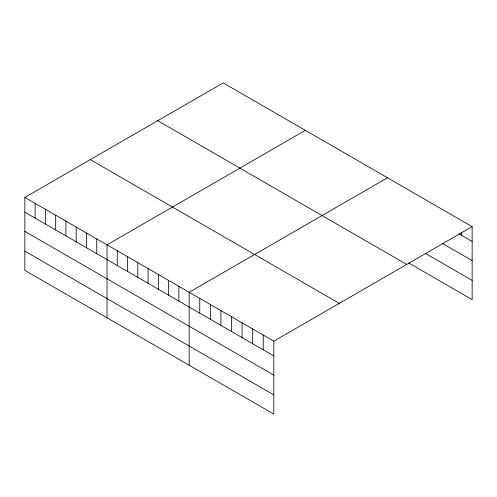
<?xml version="1.0" encoding="UTF-8"?>
<svg xmlns="http://www.w3.org/2000/svg" width="497" height="497" viewBox="0 0 497 497"><rect width="100%" height="100%" fill="white"/><g stroke="black" fill="none" stroke-linecap="round" stroke-linejoin="round"><path stroke-width="0.75" d="M24.85 197.415L273.816 341.153L273.816 414.094L24.85 270.356L24.85 197.415L223.184 82.906L472.15 226.644L472.15 299.585L408.664 262.932M305.344 130.338L107.01 244.847L107.01 317.788M387.505 177.771L189.164 292.279L189.164 365.227M273.816 341.153L472.15 226.644M458.924 233.758L472.15 241.393M442.392 243.418L472.15 260.596M425.196 253.271L472.15 280.383M157.735 120.69L406.701 264.429M90.299 159.624L339.265 303.363M24.85 212.163L273.816 355.902M24.85 231.366L273.816 375.105M24.85 251.153L273.816 394.891M461.57 232.18L461.57 235.286M263.23 335.04L263.23 349.795M252.65 328.933L252.65 343.682M242.07 322.826L242.07 337.575M231.49 316.713L231.49 331.468M220.91 310.606L220.91 325.355M210.33 304.499L210.33 319.248M199.744 298.393L199.744 313.141M178.895 286.353L178.895 301.101M168.626 280.42L168.626 295.175M158.357 274.493L158.357 289.242M148.087 268.566L148.087 283.315M137.818 262.633L137.818 277.382M127.549 256.707L127.549 271.455M117.28 250.774L117.28 265.528M96.741 238.92L96.741 253.669M86.466 232.987L86.466 247.736M76.196 227.061L76.196 241.809M65.927 221.128L65.927 235.882M55.658 215.201L55.658 229.949M45.389 209.274L45.389 224.023M35.119 203.341L35.119 218.09"/></g></svg>
